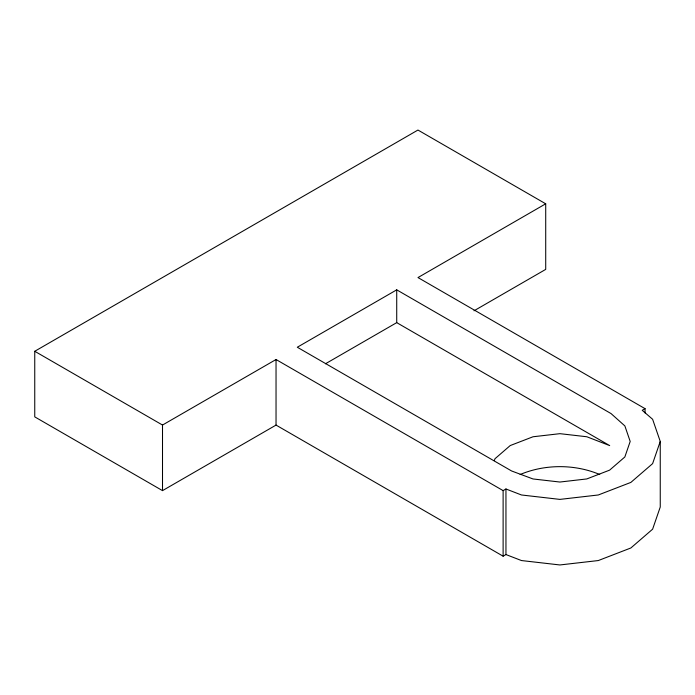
<?xml version="1.0" encoding="UTF-8"?>
<svg xmlns="http://www.w3.org/2000/svg" width="695" height="695" viewBox="0 0 695 695"><rect width="100%" height="100%" fill="white"/><g stroke="black" fill="none" stroke-linecap="round" stroke-linejoin="round"><path stroke-width="1.04" d="M494.31 460.672L494.979 458.735L510.217 445.556L533.03 436.764L559.918 433.671L586.832 436.755L609.697 445.599L396.723 322.636L325.442 363.789M660.25 441.447L652.614 463.626L630.86 482.408L598.299 494.979L559.892 499.392L521.485 494.979L505.951 488.985L503.119 490.618L276.037 359.515L162.508 425.045L34.75 351.279L34.75 416.87L162.508 490.627L276.037 425.088L503.119 556.191L505.951 554.558L521.485 560.552L559.892 564.957L598.299 560.552L630.86 547.981L652.614 529.19L660.25 507.02L660.25 441.447L652.614 419.276L642.232 410.302L645.064 408.669L645.064 412.969M34.75 351.279L417.956 130.043L545.714 203.8L545.714 269.391L474.007 310.795M396.723 289.841L297.304 347.239L511.624 470.984L532.995 478.959L559.892 482.035L586.789 478.942L609.611 470.141L624.84 456.98L630.191 441.447L624.866 425.922L611.044 413.577L396.723 289.841L396.723 322.636M545.714 203.8L417.982 277.566L645.064 408.669M520.138 474.511C545.028 464.034 574.834 464.025 599.724 474.503M505.951 488.985L505.951 554.558M503.119 490.618L503.119 556.191M276.037 359.515L276.037 425.088M162.508 425.045L162.508 490.627"/></g></svg>
